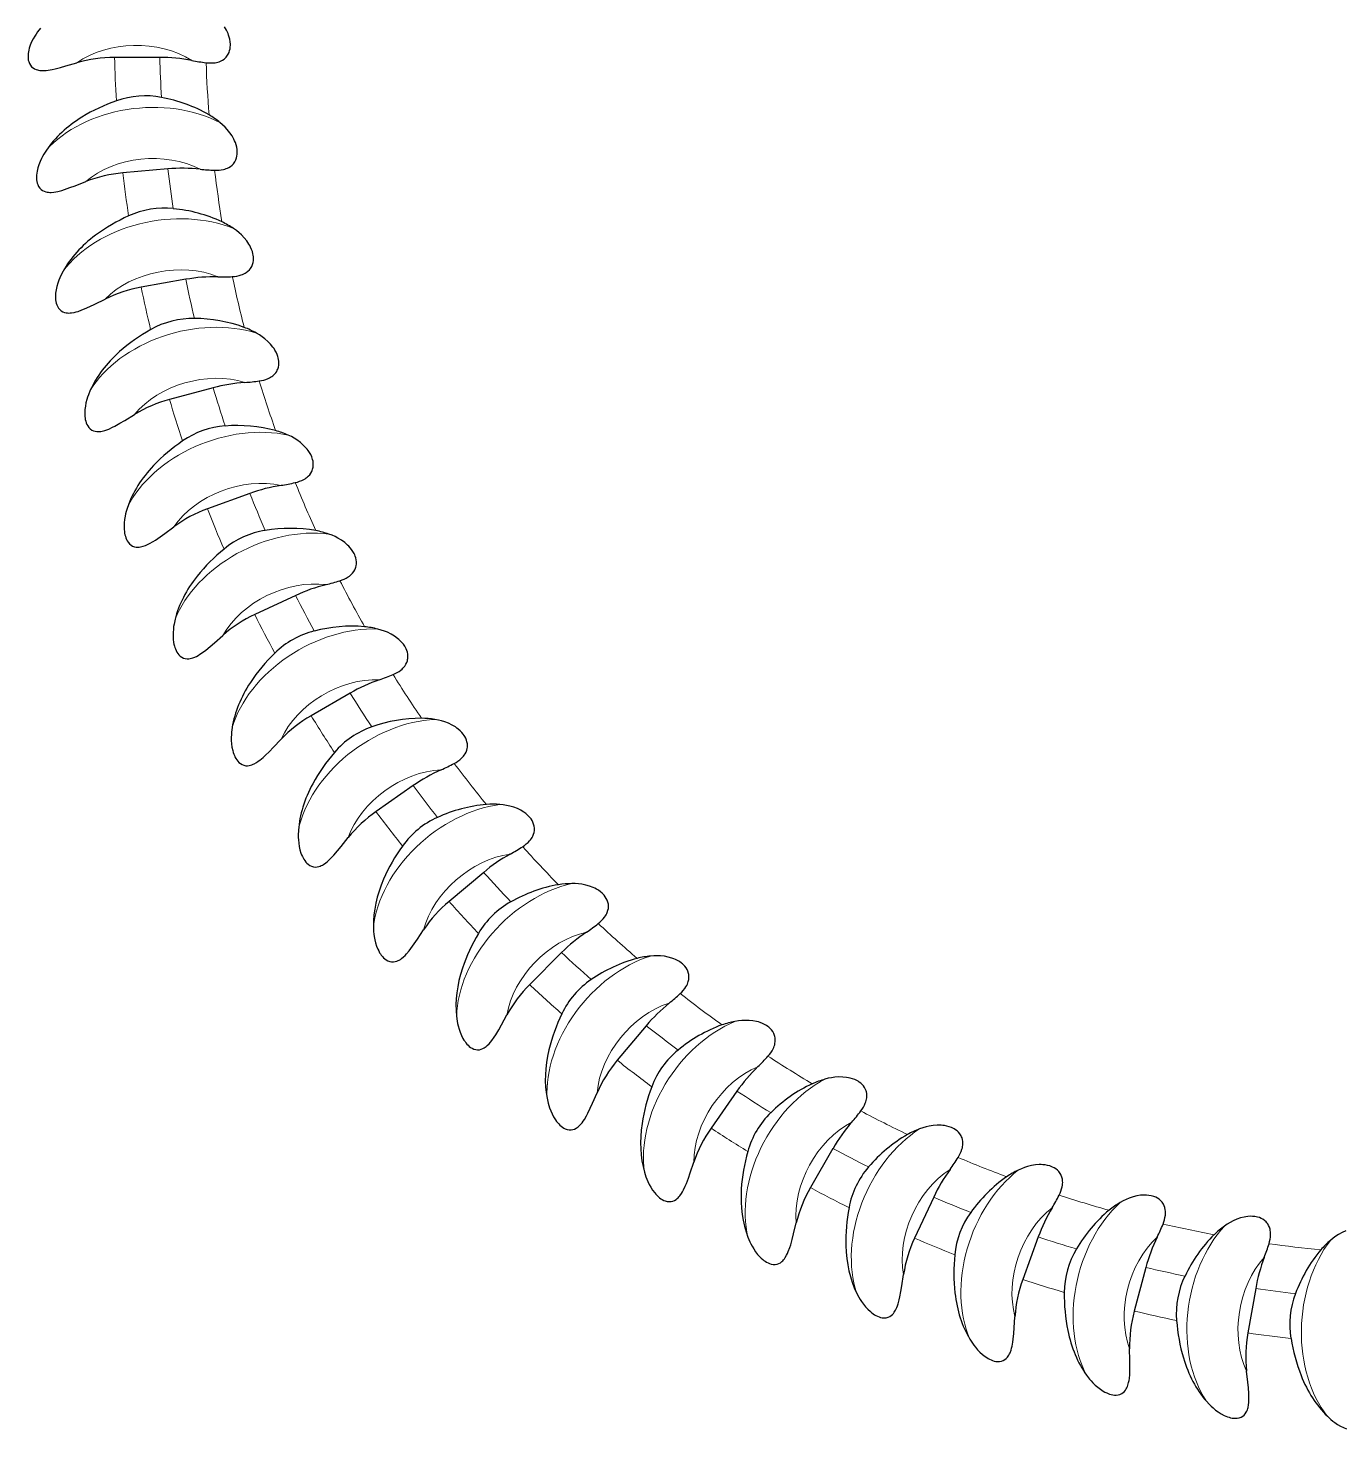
# Model space of a CAD drawing. Extents: x 89 to 617, y -10 to 440.
# Drawn here: x 453.53 to 482.66, y 109.64 to 140.66 of the extents above; entities that cross this region are included whole.
import ezdxf

# ---------------------------------------------------------------- set-up
doc = ezdxf.new("R2010")
doc.units = 0
doc.header["$LTSCALE"] = 7
doc.header["$MEASUREMENT"] = 0
doc.layers.add('8', color=250, linetype='CONTINUOUS', lineweight=15)

msp = doc.modelspace()

# ---------------------------------------------------------------- linework, layer by layer
at = {"layer": '8', "lineweight": 30, "ltscale": 0.025011}
for p, q in [((456.442, 140.01), (455.441, 140.01)), ((456.622, 137.54), (455.625, 137.453)), ((457.017, 135.096), (456.032, 134.922)), ((467.215, 118.57), (466.572, 117.804)), ((473.579, 114.773), (473.156, 113.867)), ((475.893, 113.893), (475.551, 112.953)), ((478.276, 113.218), (478.017, 112.252))]:
    msp.add_line(p, q, dxfattribs=at)
at = {"layer": '8', "lineweight": 30, "ltscale": 0.02501}
for p, q in [((457.624, 132.694), (456.657, 132.436)), ((458.437, 130.355), (457.497, 130.013)), ((459.452, 128.096), (458.545, 127.673)), ((462.05, 123.885), (461.231, 123.311)), ((463.615, 121.965), (462.848, 121.322)), ((465.341, 120.189), (464.633, 119.482)), ((469.223, 117.121), (468.649, 116.301)), ((471.349, 115.852), (470.849, 114.986)), ((480.709, 112.753), (480.535, 111.768))]:
    msp.add_line(p, q, dxfattribs=at)
at = {"layer": '8', "lineweight": 30, "ltscale": 0.025009}
msp.add_line((460.659, 125.934), (459.793, 125.434), dxfattribs=at)
at = {"layer": '8', "lineweight": 30}
for points in [[(453.799, 140.659), (453.733, 140.572), (453.702, 140.527), (453.673, 140.481), (453.637, 140.417), (453.604, 140.351), (453.576, 140.282), (453.553, 140.21), (453.542, 140.17), (453.534, 140.129), (453.529, 140.095), (453.526, 140.062), (453.525, 140.024), (453.527, 139.987), (453.532, 139.95), (453.54, 139.915), (453.556, 139.873), (453.578, 139.835), (453.604, 139.802), (453.636, 139.775), (453.669, 139.755), (453.705, 139.74), (453.733, 139.731), (453.761, 139.725), (453.79, 139.721), (453.82, 139.718), (453.879, 139.718), (453.925, 139.721), (453.971, 139.726), (454.062, 139.741), (454.123, 139.754), (454.246, 139.785), (454.366, 139.819), (454.606, 139.891)], [(457.468, 139.891), (457.518, 139.887), (457.568, 139.885), (457.618, 139.887), (457.668, 139.892), (457.701, 139.898), (457.731, 139.905), (457.76, 139.914), (457.786, 139.924), (457.83, 139.946), (457.866, 139.971), (457.896, 139.996), (457.914, 140.016), (457.93, 140.036), (457.957, 140.077), (457.976, 140.118), (457.99, 140.159), (457.999, 140.201), (458.004, 140.242), (458.006, 140.274), (458.006, 140.305), (458.001, 140.357), (457.993, 140.409), (457.98, 140.46), (457.968, 140.498), (457.954, 140.537), (457.92, 140.613), (457.878, 140.689)], [(457.655, 137.511), (457.705, 137.511), (457.755, 137.514), (457.805, 137.52), (457.854, 137.529), (457.886, 137.538), (457.916, 137.548), (457.944, 137.559), (457.969, 137.572), (458.01, 137.597), (458.044, 137.625), (458.072, 137.653), (458.089, 137.675), (458.103, 137.696), (458.126, 137.739), (458.141, 137.782), (458.151, 137.824), (458.157, 137.866), (458.159, 137.908), (458.157, 137.939), (458.154, 137.971), (458.146, 138.022), (458.133, 138.072), (458.116, 138.122), (458.1, 138.16), (458.083, 138.197), (458.042, 138.27), (457.993, 138.341), (457.936, 138.412), (457.888, 138.465), (457.834, 138.516), (457.776, 138.567)], [(453.933, 137.957), (453.874, 137.864), (453.848, 137.816), (453.823, 137.768), (453.792, 137.701), (453.766, 137.632), (453.744, 137.561), (453.727, 137.488), (453.72, 137.447), (453.715, 137.405), (453.713, 137.371), (453.713, 137.337), (453.716, 137.3), (453.721, 137.263), (453.729, 137.227), (453.74, 137.193), (453.759, 137.152), (453.784, 137.116), (453.814, 137.086), (453.847, 137.062), (453.882, 137.044), (453.919, 137.032), (453.948, 137.026), (453.977, 137.023), (454.006, 137.021), (454.036, 137.021), (454.095, 137.026), (454.14, 137.032), (454.185, 137.041), (454.275, 137.065), (454.335, 137.083), (454.454, 137.125), (454.571, 137.169), (454.804, 137.261)], [(458.049, 135.156), (458.098, 135.161), (458.148, 135.168), (458.198, 135.178), (458.246, 135.192), (458.277, 135.203), (458.305, 135.216), (458.332, 135.23), (458.356, 135.244), (458.395, 135.273), (458.427, 135.304), (458.451, 135.334), (458.466, 135.357), (458.479, 135.38), (458.497, 135.424), (458.509, 135.468), (458.516, 135.511), (458.518, 135.554), (458.516, 135.595), (458.512, 135.627), (458.506, 135.658), (458.493, 135.708), (458.476, 135.757), (458.454, 135.806), (458.436, 135.841), (458.415, 135.877), (458.368, 135.946), (458.313, 136.013), (458.25, 136.079), (458.198, 136.127), (458.14, 136.173), (458.077, 136.219)], [(454.302, 135.276), (454.252, 135.179), (454.229, 135.129), (454.209, 135.078), (454.184, 135.009), (454.164, 134.938), (454.148, 134.866), (454.137, 134.791), (454.134, 134.749), (454.133, 134.708), (454.134, 134.674), (454.137, 134.64), (454.143, 134.603), (454.151, 134.566), (454.162, 134.531), (454.176, 134.498), (454.199, 134.459), (454.227, 134.425), (454.259, 134.398), (454.295, 134.377), (454.331, 134.363), (454.369, 134.354), (454.398, 134.35), (454.427, 134.349), (454.456, 134.35), (454.486, 134.353), (454.545, 134.363), (454.589, 134.373), (454.633, 134.386), (454.72, 134.417), (454.778, 134.441), (454.894, 134.493), (455.006, 134.547), (455.23, 134.659)], [(458.646, 132.845), (458.695, 132.854), (458.744, 132.865), (458.792, 132.88), (458.839, 132.898), (458.869, 132.911), (458.897, 132.927), (458.922, 132.943), (458.945, 132.959), (458.981, 132.992), (459.01, 133.025), (459.032, 133.057), (459.045, 133.081), (459.055, 133.105), (459.07, 133.151), (459.078, 133.196), (459.081, 133.239), (459.079, 133.281), (459.073, 133.323), (459.066, 133.354), (459.058, 133.384), (459.041, 133.433), (459.019, 133.481), (458.993, 133.527), (458.972, 133.561), (458.949, 133.594), (458.896, 133.659), (458.835, 133.722), (458.767, 133.781), (458.71, 133.825), (458.648, 133.866), (458.582, 133.906)], [(454.903, 132.638), (454.862, 132.536), (454.844, 132.485), (454.827, 132.432), (454.809, 132.361), (454.795, 132.289), (454.785, 132.215), (454.781, 132.14), (454.782, 132.098), (454.784, 132.057), (454.789, 132.023), (454.794, 131.99), (454.803, 131.953), (454.814, 131.918), (454.829, 131.884), (454.846, 131.852), (454.872, 131.815), (454.903, 131.784), (454.937, 131.759), (454.974, 131.741), (455.012, 131.73), (455.05, 131.725), (455.079, 131.724), (455.109, 131.725), (455.138, 131.729), (455.167, 131.734), (455.224, 131.749), (455.268, 131.763), (455.311, 131.78), (455.395, 131.819), (455.45, 131.847), (455.561, 131.909), (455.668, 131.973), (455.882, 132.104)], [(459.443, 130.594), (459.49, 130.607), (459.538, 130.623), (459.585, 130.642), (459.63, 130.664), (459.659, 130.68), (459.685, 130.698), (459.709, 130.716), (459.73, 130.735), (459.763, 130.77), (459.789, 130.805), (459.808, 130.84), (459.819, 130.865), (459.827, 130.889), (459.838, 130.936), (459.842, 130.982), (459.841, 131.025), (459.836, 131.067), (459.826, 131.108), (459.817, 131.138), (459.806, 131.168), (459.784, 131.215), (459.759, 131.26), (459.729, 131.304), (459.705, 131.336), (459.679, 131.367), (459.62, 131.427), (459.555, 131.484), (459.481, 131.538), (459.421, 131.576), (459.356, 131.612), (459.286, 131.645)], [(455.732, 130.062), (455.699, 129.957), (455.686, 129.904), (455.674, 129.85), (455.662, 129.778), (455.655, 129.705), (455.651, 129.631), (455.654, 129.555), (455.658, 129.514), (455.664, 129.473), (455.671, 129.439), (455.68, 129.407), (455.692, 129.371), (455.706, 129.337), (455.723, 129.304), (455.743, 129.274), (455.773, 129.239), (455.806, 129.211), (455.842, 129.189), (455.881, 129.175), (455.919, 129.167), (455.958, 129.165), (455.987, 129.167), (456.016, 129.171), (456.045, 129.177), (456.073, 129.184), (456.13, 129.204), (456.171, 129.222), (456.213, 129.243), (456.293, 129.289), (456.346, 129.322), (456.451, 129.393), (456.552, 129.466), (456.753, 129.615)], [(460.433, 128.422), (460.479, 128.439), (460.525, 128.459), (460.57, 128.481), (460.613, 128.507), (460.64, 128.526), (460.665, 128.546), (460.687, 128.566), (460.707, 128.587), (460.737, 128.625), (460.759, 128.662), (460.775, 128.698), (460.784, 128.724), (460.79, 128.749), (460.796, 128.797), (460.797, 128.842), (460.792, 128.886), (460.783, 128.927), (460.77, 128.967), (460.758, 128.996), (460.744, 129.025), (460.719, 129.07), (460.689, 129.113), (460.656, 129.154), (460.629, 129.184), (460.6, 129.213), (460.537, 129.267), (460.466, 129.318), (460.388, 129.365), (460.325, 129.398), (460.257, 129.428), (460.185, 129.455)], [(456.782, 127.568), (456.759, 127.461), (456.75, 127.407), (456.743, 127.352), (456.738, 127.279), (456.736, 127.205), (456.74, 127.131), (456.749, 127.056), (456.756, 127.015), (456.766, 126.975), (456.776, 126.942), (456.788, 126.911), (456.802, 126.876), (456.82, 126.843), (456.84, 126.812), (456.862, 126.784), (456.894, 126.752), (456.93, 126.727), (456.968, 126.708), (457.008, 126.697), (457.047, 126.693), (457.086, 126.694), (457.114, 126.698), (457.143, 126.705), (457.171, 126.713), (457.199, 126.724), (457.253, 126.748), (457.293, 126.77), (457.332, 126.794), (457.409, 126.846), (457.459, 126.884), (457.557, 126.964), (457.651, 127.046), (457.838, 127.212)], [(461.608, 126.344), (461.652, 126.365), (461.697, 126.388), (461.74, 126.415), (461.781, 126.445), (461.806, 126.466), (461.828, 126.488), (461.849, 126.51), (461.866, 126.532), (461.893, 126.572), (461.912, 126.612), (461.925, 126.649), (461.931, 126.675), (461.935, 126.701), (461.938, 126.749), (461.934, 126.794), (461.925, 126.837), (461.912, 126.878), (461.896, 126.916), (461.882, 126.944), (461.866, 126.972), (461.836, 127.014), (461.803, 127.055), (461.767, 127.093), (461.737, 127.12), (461.706, 127.146), (461.638, 127.195), (461.563, 127.24), (461.482, 127.28), (461.416, 127.307), (461.345, 127.331), (461.271, 127.352)], [(462.96, 124.376), (463.002, 124.401), (463.044, 124.428), (463.085, 124.459), (463.123, 124.492), (463.146, 124.515), (463.167, 124.539), (463.185, 124.562), (463.201, 124.586), (463.224, 124.629), (463.24, 124.67), (463.249, 124.708), (463.253, 124.735), (463.255, 124.76), (463.253, 124.809), (463.245, 124.854), (463.233, 124.895), (463.217, 124.934), (463.197, 124.972), (463.18, 124.998), (463.162, 125.024), (463.129, 125.064), (463.092, 125.101), (463.053, 125.136), (463.021, 125.161), (462.987, 125.184), (462.916, 125.227), (462.837, 125.265), (462.753, 125.297), (462.684, 125.319), (462.612, 125.336), (462.536, 125.351)], [(458.046, 125.175), (458.032, 125.066), (458.028, 125.012), (458.026, 124.957), (458.027, 124.883), (458.032, 124.81), (458.041, 124.737), (458.057, 124.663), (458.068, 124.622), (458.082, 124.583), (458.094, 124.551), (458.108, 124.521), (458.126, 124.488), (458.146, 124.456), (458.169, 124.427), (458.194, 124.401), (458.229, 124.372), (458.266, 124.35), (458.306, 124.335), (458.346, 124.327), (458.385, 124.327), (458.424, 124.331), (458.453, 124.338), (458.48, 124.347), (458.508, 124.358), (458.534, 124.37), (458.586, 124.399), (458.624, 124.425), (458.661, 124.452), (458.733, 124.511), (458.779, 124.553), (458.87, 124.641), (458.957, 124.731), (459.129, 124.913)], [(464.478, 122.534), (464.518, 122.562), (464.558, 122.593), (464.596, 122.627), (464.63, 122.663), (464.652, 122.688), (464.67, 122.714), (464.686, 122.739), (464.7, 122.764), (464.719, 122.808), (464.731, 122.85), (464.737, 122.889), (464.739, 122.916), (464.738, 122.942), (464.732, 122.99), (464.721, 123.034), (464.705, 123.075), (464.685, 123.112), (464.663, 123.148), (464.644, 123.173), (464.623, 123.197), (464.587, 123.234), (464.547, 123.268), (464.504, 123.299), (464.47, 123.321), (464.435, 123.341), (464.36, 123.377), (464.279, 123.408), (464.191, 123.433), (464.121, 123.449), (464.048, 123.46), (463.971, 123.468)], [(459.513, 122.901), (459.509, 122.792), (459.509, 122.737), (459.512, 122.682), (459.519, 122.609), (459.531, 122.536), (459.547, 122.464), (459.569, 122.392), (459.584, 122.353), (459.6, 122.315), (459.616, 122.284), (459.633, 122.255), (459.653, 122.224), (459.676, 122.194), (459.701, 122.167), (459.728, 122.143), (459.765, 122.117), (459.805, 122.099), (459.845, 122.087), (459.886, 122.083), (459.925, 122.086), (459.964, 122.094), (459.991, 122.103), (460.018, 122.114), (460.044, 122.127), (460.07, 122.142), (460.119, 122.176), (460.155, 122.204), (460.189, 122.235), (460.255, 122.3), (460.298, 122.346), (460.38, 122.441), (460.459, 122.538), (460.615, 122.734)], [(466.151, 120.831), (466.189, 120.863), (466.225, 120.897), (466.26, 120.934), (466.292, 120.973), (466.31, 121), (466.327, 121.027), (466.341, 121.053), (466.352, 121.079), (466.367, 121.125), (466.376, 121.168), (466.378, 121.207), (466.378, 121.235), (466.375, 121.26), (466.365, 121.308), (466.349, 121.35), (466.33, 121.389), (466.307, 121.425), (466.281, 121.458), (466.26, 121.482), (466.238, 121.504), (466.198, 121.537), (466.156, 121.568), (466.11, 121.595), (466.075, 121.614), (466.038, 121.631), (465.96, 121.661), (465.876, 121.684), (465.787, 121.702), (465.716, 121.711), (465.642, 121.716), (465.565, 121.717)], [(461.173, 120.764), (461.178, 120.655), (461.184, 120.6), (461.191, 120.546), (461.205, 120.474), (461.222, 120.402), (461.245, 120.332), (461.273, 120.261), (461.291, 120.224), (461.311, 120.187), (461.329, 120.159), (461.348, 120.131), (461.372, 120.101), (461.397, 120.074), (461.424, 120.049), (461.453, 120.027), (461.492, 120.005), (461.533, 119.99), (461.575, 119.982), (461.616, 119.982), (461.655, 119.988), (461.692, 119.999), (461.719, 120.01), (461.745, 120.024), (461.77, 120.039), (461.794, 120.056), (461.84, 120.094), (461.873, 120.126), (461.905, 120.159), (461.965, 120.23), (462.003, 120.279), (462.077, 120.382), (462.147, 120.485), (462.285, 120.694)], [(467.966, 119.28), (468.001, 119.315), (468.034, 119.352), (468.066, 119.392), (468.094, 119.434), (468.11, 119.462), (468.124, 119.491), (468.136, 119.518), (468.145, 119.545), (468.156, 119.592), (468.16, 119.636), (468.16, 119.675), (468.157, 119.702), (468.152, 119.728), (468.137, 119.774), (468.118, 119.815), (468.096, 119.852), (468.07, 119.886), (468.041, 119.917), (468.018, 119.938), (467.994, 119.958), (467.951, 119.988), (467.906, 120.015), (467.859, 120.038), (467.822, 120.054), (467.784, 120.067), (467.703, 120.09), (467.618, 120.107), (467.528, 120.116), (467.456, 120.119), (467.382, 120.118), (467.305, 120.112)], [(463.013, 118.78), (463.028, 118.671), (463.038, 118.617), (463.05, 118.564), (463.07, 118.493), (463.094, 118.424), (463.122, 118.355), (463.156, 118.288), (463.177, 118.252), (463.201, 118.217), (463.221, 118.19), (463.243, 118.164), (463.268, 118.137), (463.296, 118.112), (463.325, 118.089), (463.356, 118.07), (463.397, 118.052), (463.439, 118.04), (463.481, 118.036), (463.523, 118.039), (463.561, 118.048), (463.597, 118.063), (463.622, 118.077), (463.647, 118.092), (463.67, 118.11), (463.693, 118.129), (463.736, 118.171), (463.766, 118.205), (463.794, 118.241), (463.848, 118.316), (463.882, 118.369), (463.947, 118.478), (464.008, 118.586), (464.127, 118.807)], [(469.909, 117.894), (469.941, 117.931), (469.971, 117.971), (469.999, 118.014), (470.023, 118.058), (470.037, 118.088), (470.049, 118.117), (470.058, 118.146), (470.064, 118.173), (470.071, 118.221), (470.072, 118.265), (470.068, 118.304), (470.062, 118.331), (470.055, 118.355), (470.037, 118.4), (470.014, 118.44), (469.989, 118.475), (469.96, 118.506), (469.929, 118.534), (469.904, 118.553), (469.878, 118.571), (469.833, 118.598), (469.786, 118.62), (469.737, 118.639), (469.698, 118.652), (469.659, 118.662), (469.577, 118.678), (469.49, 118.686), (469.4, 118.688), (469.328, 118.685), (469.254, 118.677), (469.178, 118.665)], [(471.966, 116.682), (471.994, 116.722), (472.021, 116.765), (472.045, 116.809), (472.065, 116.855), (472.076, 116.886), (472.085, 116.916), (472.092, 116.946), (472.096, 116.974), (472.099, 117.022), (472.096, 117.066), (472.088, 117.104), (472.081, 117.13), (472.071, 117.154), (472.049, 117.198), (472.023, 117.235), (471.994, 117.267), (471.963, 117.296), (471.93, 117.321), (471.903, 117.339), (471.876, 117.354), (471.829, 117.376), (471.78, 117.395), (471.729, 117.409), (471.69, 117.418), (471.65, 117.425), (471.567, 117.434), (471.48, 117.435), (471.389, 117.429), (471.318, 117.419), (471.245, 117.405), (471.171, 117.386)], [(465.019, 116.963), (465.043, 116.857), (465.058, 116.804), (465.074, 116.752), (465.1, 116.683), (465.13, 116.616), (465.164, 116.55), (465.204, 116.486), (465.229, 116.452), (465.255, 116.419), (465.277, 116.394), (465.301, 116.37), (465.329, 116.345), (465.359, 116.323), (465.39, 116.303), (465.422, 116.287), (465.465, 116.271), (465.508, 116.263), (465.55, 116.263), (465.591, 116.27), (465.628, 116.282), (465.663, 116.3), (465.687, 116.316), (465.71, 116.334), (465.732, 116.353), (465.753, 116.374), (465.792, 116.42), (465.819, 116.456), (465.844, 116.495), (465.891, 116.574), (465.92, 116.63), (465.975, 116.744), (466.026, 116.858), (466.126, 117.087)], [(474.121, 115.653), (474.145, 115.696), (474.168, 115.741), (474.188, 115.788), (474.204, 115.835), (474.213, 115.867), (474.219, 115.898), (474.223, 115.927), (474.225, 115.956), (474.223, 116.004), (474.216, 116.047), (474.206, 116.085), (474.196, 116.11), (474.184, 116.134), (474.158, 116.175), (474.129, 116.21), (474.098, 116.239), (474.064, 116.265), (474.029, 116.288), (474.001, 116.302), (473.972, 116.316), (473.923, 116.334), (473.873, 116.348), (473.821, 116.358), (473.781, 116.363), (473.741, 116.367), (473.657, 116.368), (473.57, 116.362), (473.481, 116.348), (473.411, 116.332), (473.34, 116.311), (473.267, 116.286)], [(467.175, 115.328), (467.208, 115.224), (467.228, 115.173), (467.249, 115.123), (467.281, 115.056), (467.316, 114.992), (467.356, 114.929), (467.402, 114.869), (467.429, 114.837), (467.458, 114.807), (467.482, 114.784), (467.508, 114.762), (467.538, 114.74), (467.57, 114.72), (467.603, 114.703), (467.636, 114.69), (467.68, 114.678), (467.724, 114.674), (467.766, 114.677), (467.806, 114.688), (467.842, 114.703), (467.875, 114.724), (467.897, 114.742), (467.919, 114.762), (467.939, 114.783), (467.958, 114.806), (467.993, 114.854), (468.016, 114.893), (468.038, 114.934), (468.078, 115.017), (468.103, 115.075), (468.147, 115.193), (468.188, 115.311), (468.268, 115.549)], [(476.357, 114.817), (476.377, 114.862), (476.396, 114.908), (476.412, 114.957), (476.424, 115.005), (476.43, 115.038), (476.433, 115.069), (476.435, 115.099), (476.434, 115.127), (476.428, 115.175), (476.418, 115.218), (476.404, 115.254), (476.392, 115.279), (476.378, 115.301), (476.349, 115.34), (476.317, 115.372), (476.283, 115.399), (476.247, 115.422), (476.21, 115.441), (476.181, 115.453), (476.151, 115.464), (476.101, 115.477), (476.05, 115.487), (475.997, 115.493), (475.957, 115.495), (475.916, 115.495), (475.833, 115.488), (475.747, 115.475), (475.659, 115.453), (475.591, 115.431), (475.521, 115.404), (475.451, 115.373)], [(478.657, 114.179), (478.674, 114.225), (478.688, 114.273), (478.7, 114.323), (478.708, 114.372), (478.711, 114.405), (478.711, 114.436), (478.71, 114.466), (478.707, 114.494), (478.697, 114.542), (478.683, 114.583), (478.666, 114.619), (478.652, 114.642), (478.636, 114.663), (478.604, 114.699), (478.569, 114.728), (478.533, 114.752), (478.495, 114.771), (478.456, 114.787), (478.426, 114.797), (478.396, 114.805), (478.345, 114.814), (478.293, 114.819), (478.24, 114.82), (478.2, 114.819), (478.159, 114.815), (478.077, 114.802), (477.992, 114.781), (477.906, 114.751), (477.84, 114.723), (477.774, 114.691), (477.706, 114.653)], [(469.466, 113.888), (469.508, 113.787), (469.532, 113.738), (469.558, 113.689), (469.595, 113.626), (469.636, 113.565), (469.681, 113.506), (469.732, 113.45), (469.761, 113.421), (469.793, 113.393), (469.819, 113.372), (469.847, 113.353), (469.879, 113.333), (469.912, 113.316), (469.946, 113.302), (469.981, 113.292), (470.026, 113.284), (470.069, 113.284), (470.111, 113.291), (470.15, 113.305), (470.184, 113.323), (470.215, 113.347), (470.237, 113.367), (470.256, 113.388), (470.274, 113.411), (470.291, 113.435), (470.322, 113.487), (470.342, 113.528), (470.36, 113.57), (470.393, 113.657), (470.412, 113.716), (470.446, 113.838), (470.477, 113.959), (470.535, 114.203)], [(481.004, 113.743), (481.017, 113.791), (481.027, 113.84), (481.035, 113.89), (481.038, 113.94), (481.038, 113.973), (481.036, 114.005), (481.032, 114.034), (481.027, 114.062), (481.013, 114.109), (480.995, 114.149), (480.975, 114.182), (480.958, 114.204), (480.941, 114.224), (480.906, 114.256), (480.869, 114.283), (480.831, 114.303), (480.791, 114.32), (480.751, 114.332), (480.721, 114.339), (480.689, 114.344), (480.638, 114.349), (480.586, 114.35), (480.533, 114.346), (480.493, 114.341), (480.453, 114.334), (480.372, 114.313), (480.29, 114.285), (480.207, 114.248), (480.143, 114.215), (480.08, 114.177), (480.016, 114.133)], [(482.701, 114.027), (482.621, 113.991), (482.542, 113.947), (482.482, 113.909), (482.422, 113.865), (482.362, 113.816)], [(471.873, 112.653), (471.924, 112.556), (471.952, 112.509), (471.982, 112.463), (472.025, 112.403), (472.071, 112.346), (472.121, 112.291), (472.176, 112.239), (472.209, 112.213), (472.242, 112.188), (472.271, 112.17), (472.3, 112.153), (472.333, 112.136), (472.368, 112.122), (472.403, 112.111), (472.439, 112.104), (472.484, 112.1), (472.527, 112.103), (472.568, 112.114), (472.606, 112.131), (472.638, 112.153), (472.667, 112.179), (472.687, 112.2), (472.704, 112.224), (472.721, 112.248), (472.735, 112.274), (472.761, 112.328), (472.778, 112.37), (472.792, 112.414), (472.817, 112.503), (472.831, 112.564), (472.854, 112.688), (472.874, 112.811), (472.911, 113.059)], [(474.379, 111.632), (474.439, 111.54), (474.471, 111.495), (474.504, 111.452), (474.552, 111.396), (474.603, 111.343), (474.658, 111.293), (474.717, 111.247), (474.752, 111.223), (474.787, 111.202), (474.817, 111.185), (474.848, 111.171), (474.883, 111.157), (474.918, 111.146), (474.954, 111.138), (474.99, 111.134), (475.036, 111.134), (475.079, 111.142), (475.119, 111.156), (475.155, 111.176), (475.185, 111.2), (475.212, 111.229), (475.229, 111.252), (475.245, 111.277), (475.259, 111.303), (475.271, 111.329), (475.292, 111.385), (475.305, 111.429), (475.316, 111.474), (475.333, 111.565), (475.341, 111.627), (475.354, 111.753), (475.363, 111.877), (475.378, 112.127)], [(476.965, 110.833), (477.032, 110.747), (477.068, 110.705), (477.105, 110.665), (477.157, 110.614), (477.213, 110.565), (477.272, 110.52), (477.335, 110.479), (477.371, 110.459), (477.409, 110.44), (477.44, 110.427), (477.472, 110.415), (477.508, 110.404), (477.544, 110.396), (477.581, 110.392), (477.617, 110.391), (477.662, 110.395), (477.704, 110.406), (477.743, 110.423), (477.777, 110.447), (477.805, 110.474), (477.829, 110.504), (477.844, 110.529), (477.858, 110.555), (477.87, 110.582), (477.88, 110.61), (477.895, 110.667), (477.904, 110.712), (477.911, 110.757), (477.92, 110.85), (477.923, 110.912), (477.925, 111.039), (477.923, 111.163), (477.916, 111.414)], [(479.61, 110.263), (479.685, 110.183), (479.724, 110.144), (479.765, 110.108), (479.821, 110.061), (479.881, 110.018), (479.943, 109.978), (480.01, 109.942), (480.048, 109.925), (480.087, 109.91), (480.119, 109.899), (480.152, 109.891), (480.188, 109.883), (480.225, 109.878), (480.262, 109.877), (480.298, 109.879), (480.343, 109.887), (480.384, 109.902), (480.421, 109.923), (480.453, 109.949), (480.479, 109.978), (480.5, 110.011), (480.513, 110.037), (480.524, 110.064), (480.533, 110.092), (480.541, 110.12), (480.552, 110.179), (480.557, 110.224), (480.56, 110.27), (480.56, 110.363), (480.558, 110.425), (480.549, 110.551), (480.536, 110.675), (480.508, 110.924)], [(482.295, 109.926), (482.376, 109.852), (482.419, 109.817), (482.462, 109.784), (482.523, 109.743), (482.586, 109.705), (482.652, 109.671), (482.721, 109.641)]]:
    msp.add_lwpolyline(points, dxfattribs=at)
for centre, radius, start, end in [((455.439, 137.045), 2.965, 89.9606, 106.3191), ((456.44, 136.273), 3.737, 79.0251, 89.9809), ((457.934, 143.755), 3.892, 258.4118, 263.1331), ((456.795, 135.27), 3.999, 109.1353, 121.2658), ((456.12, 137.267), 1.891, 78.9625, 109.6313), ((455.897, 135.894), 3.281, 60.0904, 79.7458), ((456.528, 137.046), 1.967, 50.6299, 59.284), ((455.882, 134.499), 2.965, 94.9606, 111.3191), ((456.947, 133.817), 3.737, 84.0251, 94.9809), ((457.782, 141.401), 3.892, 263.4118, 268.1331), ((457.388, 132.849), 3.999, 114.1353, 126.2658), ((456.54, 134.78), 1.891, 83.9634, 114.6304), ((456.439, 133.392), 3.281, 65.0904, 84.7458), ((456.967, 134.595), 1.967, 55.6299, 64.284), ((457.665, 131.415), 3.737, 89.0251, 99.9809), ((457.836, 139.042), 3.892, 268.4118, 273.1331), ((456.545, 132.001), 2.965, 99.9606, 116.3191), ((457.176, 132.338), 1.891, 88.9625, 119.6312), ((457.196, 130.947), 3.281, 70.0904, 89.7458), ((457.617, 132.191), 1.967, 60.6299, 69.284), ((458.189, 130.488), 3.999, 119.1353, 131.2658), ((458.59, 129.084), 3.737, 94.0251, 104.9809), ((458.096, 136.698), 3.892, 273.4118, 278.1331), ((457.423, 129.571), 2.965, 104.9606, 121.3191), ((458.022, 129.962), 1.891, 93.9625, 124.6312), ((458.163, 128.577), 3.281, 75.0904, 94.7458), ((458.474, 129.853), 1.967, 65.6299, 74.284), ((459.192, 128.207), 3.999, 124.1353, 136.2658), ((458.559, 134.385), 3.892, 278.4118, 283.1331), ((459.714, 126.843), 3.737, 99.0251, 109.9809), ((458.509, 127.226), 2.965, 109.9606, 126.3191), ((459.073, 127.668), 1.891, 98.9625, 129.6312), ((459.334, 126.301), 3.281, 80.0904, 99.7458), ((459.532, 127.599), 1.967, 70.6299, 79.284), ((460.391, 126.022), 3.999, 129.1353, 141.2658), ((459.221, 132.121), 3.892, 283.4118, 288.1331), ((461.03, 124.709), 3.737, 104.0251, 114.9809), ((459.796, 124.985), 2.965, 114.9606, 131.3191), ((460.319, 125.474), 1.891, 103.9625, 134.6312), ((460.698, 124.135), 3.281, 85.0904, 104.7458), ((460.783, 125.446), 1.967, 75.6299, 84.284), ((461.776, 123.949), 3.999, 134.1353, 146.2658), ((460.079, 129.923), 3.892, 288.4118, 293.1331), ((462.526, 122.697), 3.737, 109.0251, 119.9809), ((461.273, 122.865), 2.965, 119.9606, 136.3191), ((462.246, 122.097), 3.281, 90.0904, 109.7458), ((462.216, 123.41), 1.967, 80.6299, 89.284), ((461.751, 123.397), 1.891, 108.9625, 139.6312), ((463.336, 122.005), 3.999, 139.1353, 151.2658), ((464.193, 120.823), 3.737, 114.0251, 124.9809), ((461.125, 127.808), 3.892, 293.4118, 298.1331), ((463.965, 120.201), 3.281, 95.0904, 114.7458), ((463.821, 121.506), 1.967, 85.6299, 94.284), ((462.93, 120.881), 2.965, 124.9606, 141.3191), ((463.36, 121.453), 1.891, 113.9625, 144.6312), ((465.059, 120.205), 3.999, 144.1353, 156.2658), ((462.351, 125.793), 3.892, 298.4118, 303.1331), ((466.016, 119.102), 3.737, 119.0251, 129.9809), ((465.844, 118.462), 3.281, 100.0904, 119.7458), ((465.586, 119.75), 1.967, 90.6299, 99.284), ((464.753, 119.05), 2.965, 129.9606, 146.3191), ((465.131, 119.657), 1.891, 118.9625, 149.6312), ((463.748, 123.892), 3.892, 303.4118, 308.1331), ((466.933, 118.561), 3.999, 149.1353, 161.2658), ((467.982, 117.546), 3.737, 124.0251, 134.9809), ((467.865, 116.894), 3.28, 105.0727, 124.7332), ((467.498, 118.154), 1.967, 95.6299, 104.284), ((466.728, 117.384), 2.965, 134.9605, 151.3191), ((467.052, 118.022), 1.891, 123.9626, 154.6312), ((465.305, 122.12), 3.892, 308.4118, 313.1331), ((468.943, 117.087), 3.999, 154.1353, 166.2658), ((470.077, 116.167), 3.737, 129.0251, 139.9809), ((470.018, 115.507), 3.281, 110.0904, 129.7458), ((469.541, 116.731), 1.967, 100.6299, 109.284), ((469.109, 116.56), 1.891, 128.9626, 159.6312), ((467.011, 120.491), 3.892, 313.4118, 318.1331), ((468.842, 115.896), 2.965, 139.9606, 156.3191), ((472.283, 114.976), 3.737, 134.0251, 144.9809), ((472.282, 114.314), 3.281, 115.0904, 134.7458), ((471.701, 115.491), 1.967, 105.6299, 114.284), ((471.073, 115.794), 3.999, 159.1353, 171.2658), ((471.285, 115.284), 1.891, 133.9625, 164.6312), ((468.852, 119.017), 3.892, 318.4118, 323.1331), ((474.585, 113.983), 3.737, 139.0251, 149.9809), ((471.077, 114.599), 2.965, 144.9605, 161.3191), ((474.642, 113.322), 3.281, 120.0904, 139.7458), ((473.96, 114.445), 1.967, 110.6299, 119.284), ((473.309, 114.692), 3.999, 164.1353, 176.2658), ((473.564, 114.202), 1.891, 138.9625, 169.6312), ((470.815, 117.708), 3.892, 323.4118, 328.1331), ((476.965, 113.193), 3.737, 144.0251, 154.9809), ((477.079, 112.54), 3.281, 125.0904, 144.7458), ((476.302, 113.599), 1.967, 115.6299, 124.284), ((473.416, 113.501), 2.965, 149.9606, 166.3191), ((472.885, 116.576), 3.892, 328.4118, 333.1331), ((475.632, 113.788), 3.999, 169.1353, 181.2658), ((479.405, 112.614), 3.737, 149.0251, 159.9809), ((479.575, 111.974), 3.281, 130.0904, 149.7458), ((478.709, 112.96), 1.967, 120.6299, 129.284), ((475.928, 113.322), 1.891, 143.9625, 174.6312), ((475.045, 115.628), 3.892, 333.4118, 338.1331), ((475.842, 112.612), 2.965, 154.9606, 171.3191), ((481.885, 112.249), 3.737, 154.0251, 164.9809), ((482.111, 111.627), 3.281, 135.0904, 154.7458), ((481.162, 112.534), 1.967, 125.6299, 134.284), ((478.361, 112.652), 1.891, 148.9625, 179.6312), ((477.28, 114.873), 3.892, 338.4118, 343.1331), ((484.668, 111.502), 3.281, 140.0903, 159.7458), ((483.643, 112.323), 1.967, 130.6299, 139.284), ((478.025, 113.09), 3.999, 174.1353, 186.2658), ((484.389, 112.103), 3.737, 159.0251, 169.9809), ((478.337, 111.937), 2.965, 159.9606, 176.3191), ((480.842, 112.197), 1.891, 153.9635, 184.6301), ((480.469, 112.604), 3.999, 179.1353, 191.2658), ((483.354, 111.959), 1.891, 158.9623, 189.6315), ((480.881, 111.482), 2.965, 164.9606, 181.3191), ((482.947, 112.333), 3.999, 184.1353, 196.2658), ((483.455, 111.251), 2.965, 169.9606, 186.3191), ((485.439, 112.278), 3.999, 189.1353, 201.2658)]:
    msp.add_arc(centre, radius, start, end, dxfattribs=at)
at = {"layer": '8', "lineweight": 13}
for radius, start, end in [(29.388, 181.6211, 183.4986), (28.388, 181.6782, 183.4703), (27.365, 181.991, 184.4107), (29.388, 186.6211, 188.4986), (28.388, 186.6782, 188.4703), (27.365, 186.991, 189.4107), (28.388, 191.6782, 193.4703), (27.365, 191.991, 194.4107), (29.388, 191.6211, 193.4986), (27.365, 196.991, 199.4107), (28.388, 196.6782, 198.4703), (29.388, 196.6211, 198.4986), (27.365, 201.991, 204.4107), (28.388, 201.6782, 203.4703), (29.388, 201.6211, 203.4986), (27.365, 206.991, 209.4107), (28.388, 206.6782, 208.4703), (29.388, 206.6211, 208.4986), (27.365, 211.991, 214.4107), (28.388, 211.6782, 213.4703), (29.388, 211.6211, 213.4986), (27.365, 216.991, 219.4107), (28.388, 216.6782, 218.4703), (29.388, 216.6211, 218.4986), (27.365, 221.991, 224.4107), (28.388, 221.6782, 223.4703), (29.388, 221.6211, 223.4986), (27.365, 226.991, 229.4107), (28.388, 226.6782, 228.4703), (29.388, 226.6211, 228.4986), (27.365, 231.991, 234.4107), (28.388, 231.6782, 233.4703), (27.365, 236.991, 239.4107), (29.388, 231.6211, 233.4986), (28.388, 236.6782, 238.4703), (27.365, 241.991, 244.4107), (29.388, 236.6211, 238.4986), (28.388, 241.6782, 243.4703), (27.365, 246.991, 249.4107), (29.388, 241.6211, 243.4986), (28.388, 246.6782, 248.4703), (27.365, 251.991, 254.4107), (27.365, 256.991, 259.4107), (29.388, 246.6211, 248.4986), (28.388, 251.6782, 253.4703), (27.365, 261.991, 264.4107), (28.388, 256.6782, 258.4703), (29.388, 251.6211, 253.4986), (28.388, 261.6782, 263.4703), (29.388, 256.6211, 258.4986), (29.388, 261.6211, 263.4986)]:
    msp.add_arc((484.817, 140.842), radius, start, end, dxfattribs=at)
for centre, major_axis, start_param, end_param in [((455.917, 138.968), (-1.85, 0), 3.981634, 5.500024), ((456.141, 137.02), (-2.64, -0.231), 3.984247, 5.638575), ((456.19, 136.456), (-1.843, -0.161), 3.981634, 5.500024), ((456.583, 134.535), (-2.61, -0.46), 3.984247, 5.638575), ((456.682, 133.978), (-1.822, -0.321), 3.981634, 5.500024), ((457.24, 132.098), (-2.56, -0.686), 3.984247, 5.638575), ((457.387, 131.552), (-1.787, -0.479), 3.981634, 5.500024), ((458.107, 129.728), (-2.49, -0.906), 3.984247, 5.638575), ((458.301, 129.196), (-1.738, -0.633), 3.981634, 5.500024), ((459.178, 127.442), (-2.402, -1.12), 3.984247, 5.638575), ((459.417, 126.93), (-1.677, -0.782), 3.981634, 5.500024), ((460.443, 125.259), (-2.295, -1.325), 3.984247, 5.638575), ((460.726, 124.769), (-1.602, -0.925), 3.981634, 5.500024), ((461.894, 123.194), (-2.171, -1.52), 3.984247, 5.638575), ((462.218, 122.73), (-1.515, -1.061), 3.981634, 5.500024), ((463.519, 121.263), (-2.03, -1.703), 3.984247, 5.638575), ((463.883, 120.83), (-1.417, -1.189), 3.981634, 5.500024), ((465.307, 119.481), (-1.874, -1.874), 3.984247, 5.638575), ((465.707, 119.081), (-1.308, -1.308), 3.981634, 5.500024), ((467.243, 117.862), (-1.703, -2.03), 3.984247, 5.638575), ((467.676, 117.498), (-1.189, -1.417), 3.981634, 5.500024), ((469.312, 116.418), (-1.52, -2.171), 3.984247, 5.638575), ((469.776, 116.093), (-1.061, -1.515), 3.981634, 5.500024), ((471.5, 115.159), (-1.325, -2.295), 3.984247, 5.638575), ((471.99, 114.877), (-0.925, -1.602), 3.981634, 5.500024), ((473.789, 114.096), (-1.12, -2.402), 3.984247, 5.638575), ((474.302, 113.857), (-0.782, -1.677), 3.981634, 5.500024), ((476.162, 113.237), (-0.906, -2.49), 3.984247, 5.638575), ((476.694, 113.044), (-0.633, -1.738), 3.981634, 5.500024), ((478.601, 112.588), (-0.686, -2.56), 3.984247, 5.638575), ((479.147, 112.441), (-0.479, -1.787), 3.981634, 5.500024), ((481.087, 112.154), (-0.46, -2.61), 3.984247, 5.638575), ((483.601, 111.938), (-0.231, -2.64), 3.984247, 5.638575), ((481.644, 112.055), (-0.321, -1.822), 3.981634, 5.500024)]:
    msp.add_ellipse(centre, major_axis=major_axis, ratio=0.707107, start_param=start_param, end_param=end_param, dxfattribs=at)
at = {"layer": '8', "lineweight": 30}
for centre, major_axis, ratio, start_param, end_param in [((488.829, 120.522), (35.044, -17.18), 0.230958, 2.997324, 3.109081), ((490.585, 120.949), (36.408, -14.061), 0.230958, 2.997324, 3.109081), ((492.297, 121.528), (37.495, -10.834), 0.230958, 2.997324, 3.109081), ((493.952, 122.253), (38.296, -7.525), 0.230958, 2.997324, 3.109081), ((495.537, 123.12), (38.807, -4.159), 0.230958, 2.997324, 3.109081), ((496.748, 124.129), (38.729, -0.753), 0.231833, 2.996768, 3.108946), ((498.16, 125.232), (38.647, 2.625), 0.231833, 2.996768, 3.108946), ((499.469, 126.455), (38.271, 5.983), 0.231833, 2.996768, 3.108946), ((500.952, 127.855), (37.889, 9.365), 0.230958, 2.997324, 3.109081), ((502.022, 129.311), (36.928, 12.631), 0.230958, 2.997324, 3.109081), ((502.962, 130.854), (35.687, 15.802), 0.230958, 2.997324, 3.109081), ((503.506, 132.334), (33.917, 18.712), 0.231833, 2.996768, 3.108946), ((504.42, 134.157), (32.401, 21.759), 0.230958, 2.997324, 3.109081), ((504.928, 135.89), (30.381, 24.5), 0.230958, 2.997324, 3.109081), ((505.283, 137.662), (28.13, 27.054), 0.230958, 2.997324, 3.109081), ((505.483, 139.458), (-25.665, -29.403), 0.230958, 6.138917, 6.250674), ((505.525, 141.264), (-23.005, -31.528), 0.230958, 6.138917, 6.250674)]:
    msp.add_ellipse(centre, major_axis=major_axis, ratio=ratio, start_param=start_param, end_param=end_param, dxfattribs=at)

doc.saveas('drawing.dxf')
